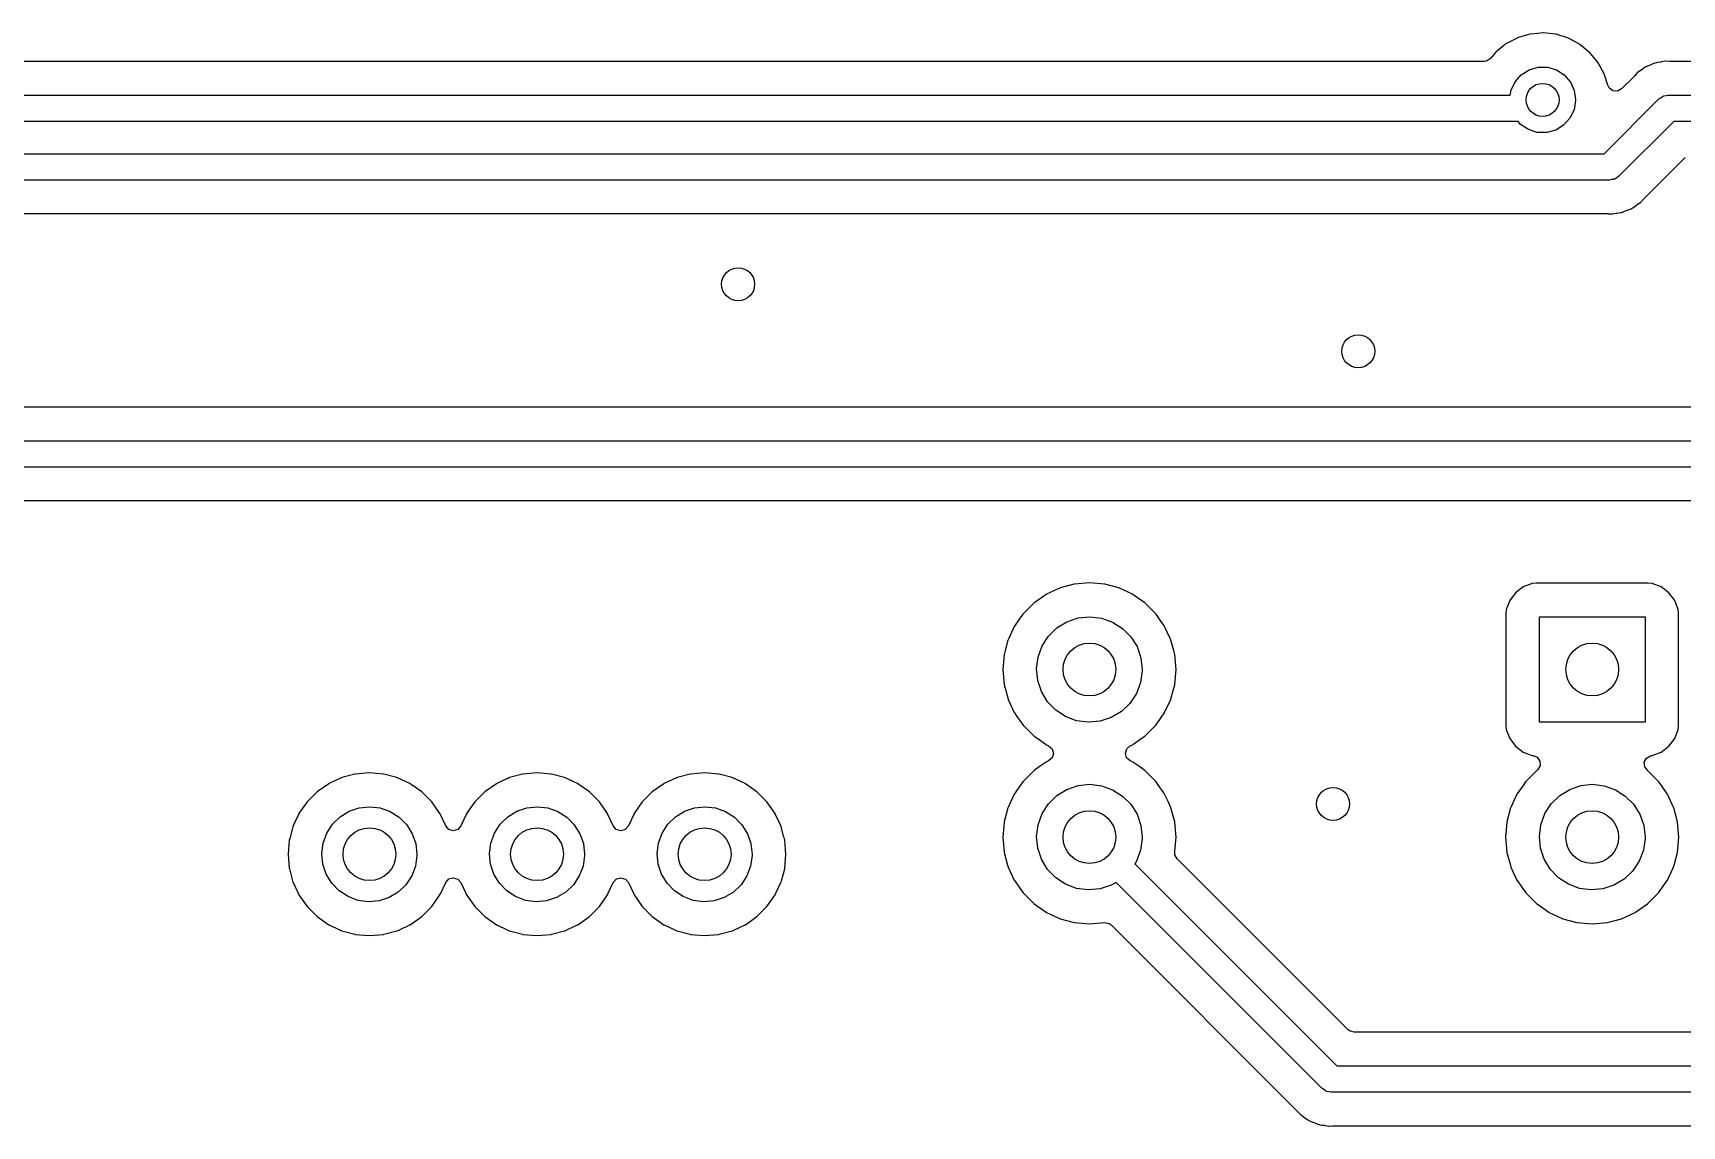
# Model space of a CAD drawing. Extents: x 41 to 172, y -238 to -26.
# Drawn here: x 92.69 to 117.68, y -129.34 to -112.78 of the extents above; entities that cross this region are included whole.
import ezdxf

# ---------------------------------------------------------------- set-up
doc = ezdxf.new("R2010")
doc.units = 0
doc.layers.add('BLACK', color=7, linetype='CONTINUOUS')

msp = doc.modelspace()

# ---------------------------------------------------------------- linework, layer by layer
at = {"layer": 'BLACK', "linetype": 'CONTINUOUS'}
for p, q in [((115.015, -112.944), (114.861, -113.068)), ((115.114, -112.892), (115.015, -112.944)), ((115.185, -112.855), (115.114, -112.892)), ((115.19, -112.852), (115.185, -112.855)), ((115.185, -112.855), (115.185, -112.855)), ((115.269, -112.829), (115.19, -112.852)), ((115.374, -112.798), (115.269, -112.829)), ((115.38, -112.797), (115.374, -112.798)), ((115.374, -112.798), (115.374, -112.798)), ((115.386, -112.796), (115.38, -112.797)), ((115.495, -112.786), (115.386, -112.796)), ((115.386, -112.796), (115.386, -112.796)), ((115.577, -112.779), (115.495, -112.786)), ((115.583, -112.779), (115.577, -112.779)), ((115.768, -112.799), (115.583, -112.779)), ((115.583, -112.779), (115.583, -112.779)), ((115.774, -112.799), (115.768, -112.799)), ((115.768, -112.799), (115.768, -112.799)), ((115.963, -112.858), (115.774, -112.799)), ((116.137, -112.952), (115.963, -112.858)), ((116.141, -112.956), (116.137, -112.952)), ((116.283, -113.073), (116.141, -112.956)), ((116.141, -112.956), (116.141, -112.956)), ((114.682, -113.212), (82.9737, -113.212)), ((114.719, -113.206), (114.682, -113.212)), ((114.778, -113.166), (114.719, -113.206)), ((114.857, -113.073), (114.778, -113.166)), ((114.861, -113.068), (114.857, -113.073)), ((116.289, -113.078), (116.283, -113.073)), ((116.293, -113.083), (116.289, -113.078)), ((116.326, -113.124), (116.293, -113.083)), ((116.293, -113.083), (116.293, -113.083)), ((116.414, -113.231), (116.326, -113.124)), ((117.437, -113.207), (117.374, -113.218)), ((117.444, -113.208), (117.437, -113.207)), ((117.494, -113.211), (117.444, -113.208)), ((117.444, -113.208), (117.444, -113.208)), ((117.503, -113.212), (117.494, -113.211)), ((127.971, -113.212), (117.503, -113.212)), ((115.152, -113.517), (115.246, -113.411)), ((115.246, -113.411), (115.366, -113.336)), ((115.366, -113.336), (115.502, -113.297)), ((115.502, -113.297), (115.644, -113.297)), ((115.644, -113.297), (115.78, -113.338)), ((115.78, -113.338), (115.899, -113.415)), ((115.899, -113.415), (115.991, -113.523)), ((116.507, -113.406), (116.414, -113.231)), ((116.509, -113.412), (116.507, -113.406)), ((116.557, -113.572), (116.509, -113.412)), ((116.956, -113.436), (116.767, -113.625)), ((116.961, -113.431), (116.956, -113.436)), ((116.997, -113.39), (116.961, -113.431)), ((117.002, -113.385), (116.997, -113.39)), ((116.997, -113.39), (116.997, -113.39)), ((117.055, -113.348), (117.002, -113.385)), ((117.06, -113.345), (117.055, -113.348)), ((117.105, -113.31), (117.06, -113.345)), ((117.111, -113.306), (117.105, -113.31)), ((117.105, -113.31), (117.105, -113.31)), ((117.118, -113.303), (117.111, -113.306)), ((117.12, -113.301), (117.118, -113.303)), ((117.135, -113.293), (117.12, -113.301)), ((117.137, -113.292), (117.135, -113.293)), ((117.143, -113.288), (117.137, -113.292)), ((117.15, -113.285), (117.143, -113.288)), ((117.183, -113.273), (117.15, -113.285)), ((117.15, -113.285), (117.15, -113.285)), ((117.203, -113.265), (117.183, -113.273)), ((117.209, -113.262), (117.203, -113.265)), ((117.268, -113.237), (117.209, -113.262)), ((117.275, -113.235), (117.268, -113.237)), ((117.278, -113.235), (117.275, -113.235)), ((117.294, -113.23), (117.278, -113.235)), ((117.297, -113.23), (117.294, -113.23)), ((117.304, -113.227), (117.297, -113.23)), ((117.367, -113.219), (117.304, -113.227)), ((117.374, -113.218), (117.367, -113.219)), ((115.08, -113.72), (115.092, -113.646)), ((115.092, -113.646), (115.152, -113.517)), ((115.991, -113.523), (116.05, -113.652)), ((116.05, -113.652), (116.07, -113.792)), ((116.577, -113.612), (116.557, -113.572)), ((116.634, -113.654), (116.577, -113.612)), ((116.705, -113.659), (116.634, -113.654)), ((116.767, -113.625), (116.705, -113.659)), ((82.5125, -113.72), (115.08, -113.72)), ((116.046, -113.944), (115.985, -114.072)), ((116.07, -113.804), (116.046, -113.944)), ((116.07, -113.792), (116.07, -113.804)), ((116.503, -114.608), (117.333, -113.778)), ((117.333, -113.778), (117.361, -113.761)), ((117.361, -113.761), (117.387, -113.74)), ((117.387, -113.74), (117.398, -113.737)), ((117.398, -113.737), (117.408, -113.731)), ((117.408, -113.731), (117.441, -113.727)), ((117.441, -113.727), (117.474, -113.72)), ((117.474, -113.72), (128.432, -113.72)), ((115.199, -114.12), (82.5125, -114.12)), ((115.237, -114.165), (115.199, -114.12)), ((115.355, -114.243), (115.237, -114.165)), ((115.889, -114.177), (115.769, -114.251)), ((115.985, -114.072), (115.889, -114.177)), ((117.557, -114.12), (116.727, -114.95)), ((128.432, -114.12), (117.557, -114.12)), ((115.49, -114.286), (115.355, -114.243)), ((115.632, -114.288), (115.49, -114.286)), ((115.769, -114.251), (115.632, -114.288)), ((83.312, -114.608), (116.503, -114.608)), ((117.104, -115.292), (117.731, -114.665)), ((116.727, -114.95), (116.699, -114.967)), ((116.586, -115.008), (83.3948, -115.008)), ((116.619, -115.001), (116.586, -115.008)), ((116.652, -114.997), (116.619, -115.001)), ((116.662, -114.991), (116.652, -114.997)), ((116.673, -114.988), (116.662, -114.991)), ((116.699, -114.967), (116.673, -114.988)), ((116.851, -115.466), (116.857, -115.463)), ((116.857, -115.463), (116.91, -115.443)), ((116.91, -115.443), (116.917, -115.44)), ((116.91, -115.443), (116.91, -115.443)), ((116.917, -115.44), (116.923, -115.436)), ((116.923, -115.436), (116.925, -115.435)), ((116.925, -115.435), (116.94, -115.427)), ((116.94, -115.427), (116.942, -115.425)), ((116.942, -115.425), (116.949, -115.422)), ((116.949, -115.422), (117, -115.383)), ((117, -115.383), (117.005, -115.38)), ((117.005, -115.38), (117.052, -115.348)), ((117.052, -115.348), (117.058, -115.343)), ((117.052, -115.348), (117.052, -115.348)), ((117.058, -115.343), (117.099, -115.297)), ((117.099, -115.297), (117.104, -115.292)), ((83.6577, -115.516), (116.557, -115.516)), ((116.557, -115.516), (116.566, -115.517)), ((116.566, -115.517), (116.616, -115.52)), ((116.616, -115.52), (116.616, -115.52)), ((116.616, -115.52), (116.623, -115.521)), ((116.623, -115.521), (116.631, -115.519)), ((116.631, -115.519), (116.657, -115.515)), ((116.631, -115.519), (116.631, -115.519)), ((116.657, -115.515), (116.686, -115.51)), ((116.686, -115.51), (116.693, -115.509)), ((116.693, -115.509), (116.756, -115.501)), ((116.756, -115.501), (116.763, -115.498)), ((116.763, -115.498), (116.766, -115.498)), ((116.766, -115.498), (116.782, -115.493)), ((116.782, -115.493), (116.785, -115.493)), ((116.785, -115.493), (116.792, -115.491)), ((116.792, -115.491), (116.851, -115.466)), ((128.913, -118.448), (80.9782, -118.448)), ((45.1872, -118.956), (129.176, -118.956)), ((129.259, -119.356), (45.1875, -119.356)), ((45.5091, -119.865), (121.236, -119.865)), ((108.248, -121.191), (108.05, -121.283)), ((108.253, -121.189), (108.248, -121.191)), ((108.248, -121.191), (108.248, -121.191)), ((108.258, -121.187), (108.253, -121.189)), ((108.469, -121.131), (108.258, -121.187)), ((108.258, -121.187), (108.258, -121.187)), ((108.474, -121.129), (108.469, -121.131)), ((108.469, -121.131), (108.469, -121.131)), ((108.702, -121.11), (108.474, -121.129)), ((108.93, -121.129), (108.702, -121.11)), ((108.935, -121.131), (108.93, -121.129)), ((109.146, -121.187), (108.935, -121.131)), ((108.935, -121.131), (108.935, -121.131)), ((109.151, -121.189), (109.146, -121.187)), ((109.146, -121.187), (109.146, -121.187)), ((109.156, -121.191), (109.151, -121.189)), ((109.354, -121.283), (109.156, -121.191)), ((109.156, -121.191), (109.156, -121.191)), ((115.275, -121.172), (115.159, -121.26)), ((115.412, -121.121), (115.275, -121.172)), ((115.474, -121.114), (115.412, -121.121)), ((117.17, -121.114), (115.474, -121.114)), ((117.232, -121.121), (117.17, -121.114)), ((117.369, -121.172), (117.232, -121.121)), ((117.485, -121.26), (117.369, -121.172)), ((107.858, -121.417), (107.696, -121.579)), ((107.862, -121.414), (107.858, -121.417)), ((107.974, -121.335), (107.862, -121.414)), ((107.862, -121.414), (107.862, -121.414)), ((108.045, -121.285), (107.974, -121.335)), ((108.05, -121.283), (108.045, -121.285)), ((108.05, -121.283), (108.05, -121.283)), ((109.359, -121.285), (109.354, -121.283)), ((109.354, -121.283), (109.354, -121.283)), ((109.43, -121.335), (109.359, -121.285)), ((109.542, -121.414), (109.43, -121.335)), ((109.546, -121.417), (109.542, -121.414)), ((109.542, -121.414), (109.542, -121.414)), ((109.708, -121.579), (109.546, -121.417)), ((115.071, -121.376), (115.02, -121.513)), ((115.159, -121.26), (115.071, -121.376)), ((117.573, -121.376), (117.485, -121.26)), ((117.624, -121.513), (117.573, -121.376)), ((107.639, -121.66), (107.564, -121.766)), ((107.693, -121.583), (107.639, -121.66)), ((107.696, -121.579), (107.693, -121.583)), ((107.693, -121.583), (107.693, -121.583)), ((108.209, -121.793), (108.361, -121.699)), ((108.361, -121.699), (108.53, -121.642)), ((108.53, -121.642), (108.708, -121.623)), ((108.708, -121.623), (108.885, -121.644)), ((108.885, -121.644), (109.053, -121.704)), ((109.053, -121.704), (109.203, -121.8)), ((109.711, -121.583), (109.708, -121.579)), ((109.765, -121.66), (109.711, -121.583)), ((109.711, -121.583), (109.711, -121.583)), ((109.84, -121.766), (109.765, -121.66)), ((115.02, -121.513), (115.013, -121.575)), ((115.013, -121.575), (115.013, -123.271)), ((115.522, -123.223), (115.522, -121.623)), ((115.522, -121.623), (117.122, -121.623)), ((117.122, -121.623), (117.122, -123.223)), ((117.63, -121.575), (117.624, -121.513)), ((117.63, -123.271), (117.63, -121.575)), ((107.473, -121.963), (107.468, -121.974)), ((107.562, -121.771), (107.473, -121.963)), ((107.564, -121.766), (107.562, -121.771)), ((107.562, -121.771), (107.562, -121.771)), ((107.985, -122.067), (108.082, -121.917)), ((108.082, -121.917), (108.209, -121.793)), ((109.203, -121.8), (109.329, -121.926)), ((109.329, -121.926), (109.423, -122.077)), ((109.842, -121.771), (109.84, -121.766)), ((109.931, -121.963), (109.842, -121.771)), ((109.842, -121.771), (109.842, -121.771)), ((109.936, -121.974), (109.931, -121.963)), ((107.408, -122.195), (107.389, -122.423)), ((107.419, -122.157), (107.408, -122.195)), ((107.466, -121.979), (107.419, -122.157)), ((107.468, -121.974), (107.466, -121.979)), ((107.466, -121.979), (107.466, -121.979)), ((107.924, -122.235), (107.985, -122.067)), ((109.423, -122.077), (109.482, -122.246)), ((109.938, -121.979), (109.936, -121.974)), ((109.985, -122.157), (109.938, -121.979)), ((109.938, -121.979), (109.938, -121.979)), ((109.996, -122.195), (109.985, -122.157)), ((110.015, -122.423), (109.996, -122.195)), ((107.389, -122.423), (107.408, -122.651)), ((107.902, -122.412), (107.924, -122.235)), ((107.919, -122.589), (107.902, -122.412)), ((109.502, -122.445), (109.477, -122.622)), ((109.482, -122.246), (109.502, -122.423)), ((109.502, -122.423), (109.502, -122.445)), ((109.996, -122.651), (110.015, -122.423)), ((107.408, -122.651), (107.41, -122.656)), ((107.41, -122.656), (107.41, -122.656)), ((107.41, -122.656), (107.433, -122.742)), ((107.976, -122.759), (107.919, -122.589)), ((109.477, -122.622), (109.414, -122.789)), ((109.971, -122.742), (109.994, -122.656)), ((109.994, -122.656), (109.996, -122.651)), ((109.994, -122.656), (109.994, -122.656)), ((107.433, -122.742), (107.468, -122.872)), ((107.468, -122.872), (107.47, -122.877)), ((107.47, -122.877), (107.47, -122.877)), ((107.47, -122.877), (107.562, -123.075)), ((108.068, -122.911), (107.976, -122.759)), ((108.192, -123.039), (108.068, -122.911)), ((109.315, -122.937), (109.186, -123.06)), ((109.414, -122.789), (109.315, -122.937)), ((109.842, -123.075), (109.934, -122.877)), ((109.934, -122.877), (109.936, -122.872)), ((109.934, -122.877), (109.934, -122.877)), ((109.936, -122.872), (109.971, -122.742)), ((107.562, -123.075), (107.562, -123.075)), ((107.562, -123.075), (107.564, -123.08)), ((107.564, -123.08), (107.603, -123.134)), ((107.603, -123.134), (107.646, -123.196)), ((107.646, -123.196), (107.696, -123.267)), ((108.341, -123.137), (108.192, -123.039)), ((108.508, -123.199), (108.341, -123.137)), ((108.685, -123.223), (108.508, -123.199)), ((108.863, -123.207), (108.685, -123.223)), ((109.032, -123.152), (108.863, -123.207)), ((109.186, -123.06), (109.032, -123.152)), ((109.708, -123.267), (109.758, -123.196)), ((109.758, -123.196), (109.801, -123.134)), ((109.801, -123.134), (109.84, -123.08)), ((109.84, -123.08), (109.842, -123.075)), ((109.842, -123.075), (109.842, -123.075)), ((107.696, -123.267), (107.858, -123.429)), ((107.858, -123.429), (107.862, -123.432)), ((107.862, -123.432), (107.862, -123.432)), ((107.862, -123.432), (107.904, -123.461)), ((107.904, -123.461), (108.045, -123.561)), ((109.359, -123.561), (109.5, -123.461)), ((109.5, -123.461), (109.542, -123.432)), ((109.542, -123.432), (109.546, -123.429)), ((109.542, -123.432), (109.542, -123.432)), ((109.546, -123.429), (109.708, -123.267)), ((115.013, -123.271), (115.02, -123.333)), ((115.02, -123.333), (115.071, -123.47)), ((117.122, -123.223), (115.522, -123.223)), ((117.573, -123.47), (117.624, -123.333)), ((117.624, -123.333), (117.63, -123.271)), ((108.045, -123.561), (108.05, -123.563)), ((108.05, -123.563), (108.05, -123.563)), ((108.05, -123.563), (108.084, -123.579)), ((108.084, -123.579), (108.138, -123.626)), ((108.157, -123.694), (108.137, -123.762)), ((108.138, -123.626), (108.157, -123.694)), ((109.247, -123.692), (109.267, -123.624)), ((109.266, -123.76), (109.247, -123.692)), ((109.267, -123.624), (109.32, -123.579)), ((109.32, -123.579), (109.354, -123.563)), ((109.354, -123.563), (109.359, -123.561)), ((109.354, -123.563), (109.354, -123.563)), ((115.071, -123.47), (115.159, -123.586)), ((115.159, -123.586), (115.275, -123.674)), ((115.275, -123.674), (115.412, -123.725)), ((117.232, -123.725), (117.369, -123.674)), ((117.369, -123.674), (117.485, -123.586)), ((117.485, -123.586), (117.573, -123.47)), ((107.858, -123.957), (107.696, -124.119)), ((107.862, -123.954), (107.858, -123.957)), ((107.94, -123.899), (107.862, -123.954)), ((107.862, -123.954), (107.862, -123.954)), ((108.045, -123.825), (107.94, -123.899)), ((108.05, -123.823), (108.045, -123.825)), ((108.084, -123.807), (108.05, -123.823)), ((108.05, -123.823), (108.05, -123.823)), ((108.137, -123.762), (108.084, -123.807)), ((109.32, -123.807), (109.266, -123.76)), ((109.354, -123.823), (109.32, -123.807)), ((109.359, -123.825), (109.354, -123.823)), ((109.354, -123.823), (109.354, -123.823)), ((109.464, -123.899), (109.359, -123.825)), ((109.542, -123.954), (109.464, -123.899)), ((109.546, -123.957), (109.542, -123.954)), ((109.542, -123.954), (109.542, -123.954)), ((109.708, -124.119), (109.546, -123.957)), ((115.478, -123.957), (115.316, -124.119)), ((115.412, -123.725), (115.422, -123.726)), ((115.422, -123.726), (115.425, -123.727)), ((115.425, -123.727), (115.427, -123.727)), ((115.427, -123.727), (115.427, -123.728)), ((115.427, -123.728), (115.488, -123.753)), ((115.482, -123.954), (115.478, -123.957)), ((115.486, -123.95), (115.482, -123.954)), ((115.495, -123.943), (115.486, -123.95)), ((115.488, -123.753), (115.528, -123.812)), ((115.531, -123.882), (115.495, -123.943)), ((115.528, -123.812), (115.531, -123.882)), ((117.111, -123.828), (117.143, -123.765)), ((117.119, -123.899), (117.111, -123.828)), ((117.159, -123.949), (117.119, -123.899)), ((117.143, -123.765), (117.204, -123.729)), ((117.158, -123.95), (117.159, -123.949)), ((117.162, -123.954), (117.158, -123.95)), ((117.166, -123.957), (117.162, -123.954)), ((117.328, -124.119), (117.166, -123.957)), ((117.204, -123.729), (117.222, -123.726)), ((117.222, -123.726), (117.232, -123.725)), ((97.1734, -124.154), (96.9973, -124.277)), ((97.1784, -124.152), (97.1734, -124.154)), ((97.3632, -124.066), (97.1784, -124.152)), ((97.1784, -124.152), (97.1784, -124.152)), ((97.3682, -124.063), (97.3632, -124.066)), ((97.3632, -124.066), (97.3632, -124.066)), ((97.3735, -124.062), (97.3682, -124.063)), ((97.5705, -124.009), (97.3735, -124.062)), ((97.3735, -124.062), (97.3735, -124.062)), ((97.5759, -124.008), (97.5705, -124.009)), ((97.5705, -124.009), (97.5705, -124.009)), ((97.79, -123.989), (97.5759, -124.008)), ((98.0041, -124.008), (97.79, -123.989)), ((98.0095, -124.009), (98.0041, -124.008)), ((98.2065, -124.062), (98.0095, -124.009)), ((98.0095, -124.009), (98.0095, -124.009)), ((98.2118, -124.063), (98.2065, -124.062)), ((98.2065, -124.062), (98.2065, -124.062)), ((98.2168, -124.066), (98.2118, -124.063)), ((98.4016, -124.152), (98.2168, -124.066)), ((98.2168, -124.066), (98.2168, -124.066)), ((98.4066, -124.154), (98.4016, -124.152)), ((98.4016, -124.152), (98.4016, -124.152)), ((98.5827, -124.277), (98.4066, -124.154)), ((99.7134, -124.154), (99.5373, -124.277)), ((99.7184, -124.152), (99.7134, -124.154)), ((99.9032, -124.066), (99.7184, -124.152)), ((99.7184, -124.152), (99.7184, -124.152)), ((99.9082, -124.063), (99.9032, -124.066)), ((99.9032, -124.066), (99.9032, -124.066)), ((99.9135, -124.062), (99.9082, -124.063)), ((100.111, -124.009), (99.9135, -124.062)), ((99.9135, -124.062), (99.9135, -124.062)), ((100.116, -124.008), (100.111, -124.009)), ((100.111, -124.009), (100.111, -124.009)), ((100.33, -123.989), (100.116, -124.008)), ((100.544, -124.008), (100.33, -123.989)), ((100.549, -124.009), (100.544, -124.008)), ((100.746, -124.062), (100.549, -124.009)), ((100.549, -124.009), (100.549, -124.009)), ((100.752, -124.063), (100.746, -124.062)), ((100.746, -124.062), (100.746, -124.062)), ((100.757, -124.066), (100.752, -124.063)), ((100.942, -124.152), (100.757, -124.066)), ((100.757, -124.066), (100.757, -124.066)), ((100.947, -124.154), (100.942, -124.152)), ((100.942, -124.152), (100.942, -124.152)), ((101.123, -124.277), (100.947, -124.154)), ((102.253, -124.154), (102.077, -124.277)), ((102.258, -124.152), (102.253, -124.154)), ((102.443, -124.066), (102.258, -124.152)), ((102.258, -124.152), (102.258, -124.152)), ((102.448, -124.063), (102.443, -124.066)), ((102.443, -124.066), (102.443, -124.066)), ((102.454, -124.062), (102.448, -124.063)), ((102.651, -124.009), (102.454, -124.062)), ((102.454, -124.062), (102.454, -124.062)), ((102.656, -124.008), (102.651, -124.009)), ((102.651, -124.009), (102.651, -124.009)), ((102.87, -123.989), (102.656, -124.008)), ((103.084, -124.008), (102.87, -123.989)), ((103.089, -124.009), (103.084, -124.008)), ((103.286, -124.062), (103.089, -124.009)), ((103.089, -124.009), (103.089, -124.009)), ((103.292, -124.063), (103.286, -124.062)), ((103.286, -124.062), (103.286, -124.062)), ((103.297, -124.066), (103.292, -124.063)), ((103.482, -124.152), (103.297, -124.066)), ((103.297, -124.066), (103.297, -124.066)), ((103.487, -124.154), (103.482, -124.152)), ((103.482, -124.152), (103.482, -124.152)), ((103.663, -124.277), (103.487, -124.154)), ((107.653, -124.18), (107.564, -124.306)), ((107.693, -124.123), (107.653, -124.18)), ((107.696, -124.119), (107.693, -124.123)), ((107.693, -124.123), (107.693, -124.123)), ((108.361, -124.239), (108.53, -124.182)), ((108.53, -124.182), (108.708, -124.163)), ((108.708, -124.163), (108.885, -124.184)), ((108.885, -124.184), (109.053, -124.244)), ((109.711, -124.123), (109.708, -124.119)), ((109.751, -124.18), (109.711, -124.123)), ((109.711, -124.123), (109.711, -124.123)), ((109.84, -124.306), (109.751, -124.18)), ((115.273, -124.18), (115.184, -124.306)), ((115.313, -124.123), (115.273, -124.18)), ((115.316, -124.119), (115.313, -124.123)), ((115.313, -124.123), (115.313, -124.123)), ((115.981, -124.239), (116.15, -124.182)), ((116.15, -124.182), (116.328, -124.163)), ((116.328, -124.163), (116.505, -124.184)), ((116.505, -124.184), (116.673, -124.244)), ((117.331, -124.123), (117.328, -124.119)), ((117.371, -124.18), (117.331, -124.123)), ((117.331, -124.123), (117.331, -124.123)), ((117.46, -124.306), (117.371, -124.18)), ((96.8453, -124.429), (96.722, -124.605)), ((96.9973, -124.277), (96.8453, -124.429)), ((98.7347, -124.429), (98.5827, -124.277)), ((98.858, -124.605), (98.7347, -124.429)), ((99.3853, -124.429), (99.262, -124.605)), ((99.5373, -124.277), (99.3853, -124.429)), ((101.275, -124.429), (101.123, -124.277)), ((101.398, -124.605), (101.275, -124.429)), ((101.925, -124.429), (101.802, -124.605)), ((102.077, -124.277), (101.925, -124.429)), ((103.815, -124.429), (103.663, -124.277)), ((103.938, -124.605), (103.815, -124.429)), ((107.509, -124.425), (107.468, -124.514)), ((107.562, -124.311), (107.509, -124.425)), ((107.564, -124.306), (107.562, -124.311)), ((107.562, -124.311), (107.562, -124.311)), ((107.985, -124.607), (108.082, -124.457)), ((108.082, -124.457), (108.209, -124.333)), ((108.209, -124.333), (108.361, -124.239)), ((109.053, -124.244), (109.203, -124.34)), ((109.203, -124.34), (109.329, -124.466)), ((109.842, -124.311), (109.84, -124.306)), ((109.895, -124.425), (109.842, -124.311)), ((109.842, -124.311), (109.842, -124.311)), ((109.936, -124.514), (109.895, -124.425)), ((115.129, -124.425), (115.088, -124.514)), ((115.182, -124.311), (115.129, -124.425)), ((115.184, -124.306), (115.182, -124.311)), ((115.182, -124.311), (115.182, -124.311)), ((115.605, -124.607), (115.702, -124.457)), ((115.702, -124.457), (115.829, -124.333)), ((115.829, -124.333), (115.981, -124.239)), ((116.673, -124.244), (116.823, -124.34)), ((116.823, -124.34), (116.949, -124.466)), ((117.462, -124.311), (117.46, -124.306)), ((117.515, -124.425), (117.462, -124.311)), ((117.462, -124.311), (117.462, -124.311)), ((117.556, -124.514), (117.515, -124.425)), ((96.7197, -124.61), (96.6601, -124.738)), ((96.722, -124.605), (96.7197, -124.61)), ((96.7197, -124.61), (96.7197, -124.61)), ((97.232, -124.767), (97.3467, -124.655)), ((97.3467, -124.655), (97.4834, -124.571)), ((97.4834, -124.571), (97.6354, -124.519)), ((97.6354, -124.519), (97.795, -124.502)), ((97.795, -124.502), (97.9544, -124.521)), ((97.9544, -124.521), (98.1056, -124.575)), ((98.1056, -124.575), (98.2412, -124.661)), ((98.2412, -124.661), (98.3543, -124.775)), ((98.8603, -124.61), (98.858, -124.605)), ((98.9458, -124.794), (98.8603, -124.61)), ((98.8603, -124.61), (98.8603, -124.61)), ((99.2597, -124.61), (99.1742, -124.794)), ((99.262, -124.605), (99.2597, -124.61)), ((99.2597, -124.61), (99.2597, -124.61)), ((99.772, -124.767), (99.8867, -124.655)), ((99.8867, -124.655), (100.023, -124.571)), ((100.023, -124.571), (100.175, -124.519)), ((100.175, -124.519), (100.335, -124.502)), ((100.335, -124.502), (100.494, -124.521)), ((100.494, -124.521), (100.646, -124.575)), ((100.646, -124.575), (100.781, -124.661)), ((100.781, -124.661), (100.894, -124.775)), ((101.4, -124.61), (101.398, -124.605)), ((101.486, -124.794), (101.4, -124.61)), ((101.4, -124.61), (101.4, -124.61)), ((101.8, -124.61), (101.714, -124.794)), ((101.802, -124.605), (101.8, -124.61)), ((101.8, -124.61), (101.8, -124.61)), ((102.312, -124.767), (102.427, -124.655)), ((102.427, -124.655), (102.563, -124.571)), ((102.563, -124.571), (102.715, -124.519)), ((102.715, -124.519), (102.875, -124.502)), ((102.875, -124.502), (103.034, -124.521)), ((103.034, -124.521), (103.186, -124.575)), ((103.186, -124.575), (103.321, -124.661)), ((103.321, -124.661), (103.434, -124.775)), ((103.94, -124.61), (103.938, -124.605)), ((104, -124.738), (103.94, -124.61)), ((103.94, -124.61), (103.94, -124.61)), ((107.466, -124.519), (107.41, -124.73)), ((107.468, -124.514), (107.466, -124.519)), ((107.466, -124.519), (107.466, -124.519)), ((107.924, -124.775), (107.985, -124.607)), ((109.329, -124.466), (109.423, -124.617)), ((109.423, -124.617), (109.482, -124.786)), ((109.938, -124.519), (109.936, -124.514)), ((109.994, -124.73), (109.938, -124.519)), ((109.938, -124.519), (109.938, -124.519)), ((115.086, -124.519), (115.03, -124.73)), ((115.088, -124.514), (115.086, -124.519)), ((115.086, -124.519), (115.086, -124.519)), ((115.544, -124.775), (115.605, -124.607)), ((116.949, -124.466), (117.043, -124.617)), ((117.043, -124.617), (117.102, -124.786)), ((117.558, -124.519), (117.556, -124.514)), ((117.614, -124.73), (117.558, -124.519)), ((117.558, -124.519), (117.558, -124.519)), ((96.6298, -124.806), (96.5819, -124.984)), ((96.6312, -124.8), (96.6298, -124.806)), ((96.6298, -124.806), (96.6298, -124.806)), ((96.6601, -124.738), (96.6312, -124.8)), ((97.0902, -125.053), (97.1451, -124.902)), ((97.1451, -124.902), (97.232, -124.767)), ((98.3543, -124.775), (98.4393, -124.911)), ((98.4393, -124.911), (98.4921, -125.062)), ((98.991, -124.846), (98.9458, -124.794)), ((99.059, -124.866), (98.991, -124.846)), ((99.1273, -124.847), (99.059, -124.866)), ((99.1742, -124.794), (99.1273, -124.847)), ((99.6302, -125.053), (99.6851, -124.902)), ((99.6851, -124.902), (99.772, -124.767)), ((100.894, -124.775), (100.979, -124.911)), ((100.979, -124.911), (101.032, -125.062)), ((101.531, -124.846), (101.486, -124.794)), ((101.599, -124.866), (101.531, -124.846)), ((101.667, -124.847), (101.599, -124.866)), ((101.714, -124.794), (101.667, -124.847)), ((102.17, -125.053), (102.225, -124.902)), ((102.225, -124.902), (102.312, -124.767)), ((103.434, -124.775), (103.519, -124.911)), ((103.519, -124.911), (103.572, -125.062)), ((104.029, -124.8), (104, -124.738)), ((104.03, -124.806), (104.029, -124.8)), ((104.072, -124.963), (104.03, -124.806)), ((104.03, -124.806), (104.03, -124.806)), ((107.408, -124.735), (107.389, -124.963)), ((107.41, -124.73), (107.408, -124.735)), ((107.902, -124.952), (107.924, -124.775)), ((107.919, -125.129), (107.902, -124.952)), ((109.482, -124.786), (109.502, -124.963)), ((109.996, -124.735), (109.994, -124.73)), ((110.015, -124.963), (109.996, -124.735)), ((115.028, -124.735), (115.009, -124.963)), ((115.03, -124.73), (115.028, -124.735)), ((115.522, -124.952), (115.544, -124.775)), ((115.539, -125.129), (115.522, -124.952)), ((117.102, -124.786), (117.122, -124.963)), ((117.616, -124.735), (117.614, -124.73)), ((117.635, -124.963), (117.616, -124.735)), ((96.5755, -125.008), (96.5568, -125.222)), ((96.5819, -124.984), (96.5755, -125.008)), ((97.0701, -125.212), (97.0902, -125.053)), ((97.0857, -125.372), (97.0701, -125.212)), ((98.4921, -125.062), (98.51, -125.222)), ((99.6101, -125.212), (99.6302, -125.053)), ((99.6257, -125.372), (99.6101, -125.212)), ((101.032, -125.062), (101.05, -125.222)), ((102.15, -125.212), (102.17, -125.053)), ((102.166, -125.372), (102.15, -125.212)), ((103.572, -125.062), (103.59, -125.222)), ((104.078, -124.984), (104.072, -124.963)), ((104.084, -125.008), (104.078, -124.984)), ((104.103, -125.222), (104.084, -125.008)), ((107.389, -124.963), (107.408, -125.191)), ((107.408, -125.191), (107.41, -125.196)), ((107.41, -125.196), (107.41, -125.196)), ((107.41, -125.196), (107.461, -125.386)), ((107.976, -125.299), (107.919, -125.129)), ((109.477, -125.162), (109.414, -125.329)), ((109.502, -124.985), (109.477, -125.162)), ((109.502, -124.963), (109.502, -124.985)), ((109.996, -125.191), (109.997, -125.176)), ((109.998, -125.229), (109.996, -125.191)), ((109.997, -125.176), (110.015, -124.963)), ((115.009, -124.963), (115.028, -125.191)), ((115.028, -125.191), (115.03, -125.196)), ((115.03, -125.196), (115.03, -125.196)), ((115.03, -125.196), (115.081, -125.386)), ((115.596, -125.299), (115.539, -125.129)), ((117.097, -125.162), (117.034, -125.329)), ((117.122, -124.985), (117.097, -125.162)), ((117.122, -124.963), (117.122, -124.985)), ((117.563, -125.386), (117.614, -125.196)), ((117.614, -125.196), (117.616, -125.191)), ((117.614, -125.196), (117.614, -125.196)), ((117.616, -125.191), (117.635, -124.963)), ((96.5568, -125.222), (96.5755, -125.436)), ((96.5755, -125.436), (96.577, -125.441)), ((96.577, -125.441), (96.577, -125.441)), ((96.577, -125.441), (96.6259, -125.624)), ((97.1364, -125.524), (97.0857, -125.372)), ((98.4874, -125.401), (98.4304, -125.551)), ((98.5097, -125.242), (98.4874, -125.401)), ((98.51, -125.222), (98.5097, -125.242)), ((99.6764, -125.524), (99.6257, -125.372)), ((101.027, -125.401), (100.97, -125.551)), ((101.05, -125.242), (101.027, -125.401)), ((101.05, -125.222), (101.05, -125.242)), ((102.216, -125.524), (102.166, -125.372)), ((103.567, -125.401), (103.51, -125.551)), ((103.59, -125.242), (103.567, -125.401)), ((103.59, -125.222), (103.59, -125.242)), ((104.034, -125.624), (104.083, -125.441)), ((104.083, -125.441), (104.084, -125.436)), ((104.083, -125.441), (104.083, -125.441)), ((104.084, -125.436), (104.103, -125.222)), ((107.461, -125.386), (107.468, -125.412)), ((107.468, -125.412), (107.47, -125.417)), ((107.47, -125.417), (107.47, -125.417)), ((107.47, -125.417), (107.562, -125.615)), ((108.068, -125.451), (107.976, -125.299)), ((108.192, -125.579), (108.068, -125.451)), ((109.414, -125.329), (109.388, -125.367)), ((109.388, -125.367), (112.45, -128.428)), ((110.032, -125.291), (109.998, -125.229)), ((112.624, -127.883), (110.032, -125.291)), ((115.081, -125.386), (115.088, -125.412)), ((115.088, -125.412), (115.09, -125.417)), ((115.09, -125.417), (115.09, -125.417)), ((115.09, -125.417), (115.182, -125.615)), ((115.688, -125.451), (115.596, -125.299)), ((115.812, -125.579), (115.688, -125.451)), ((117.034, -125.329), (116.935, -125.477)), ((117.462, -125.615), (117.554, -125.417)), ((117.554, -125.417), (117.556, -125.412)), ((117.554, -125.417), (117.554, -125.417)), ((117.556, -125.412), (117.563, -125.386)), ((96.6259, -125.624), (96.6312, -125.644)), ((96.6312, -125.644), (96.6335, -125.649)), ((96.6335, -125.649), (96.6335, -125.649)), ((96.6335, -125.649), (96.7095, -125.812)), ((97.2196, -125.661), (97.1364, -125.524)), ((97.3311, -125.777), (97.2196, -125.661)), ((98.3416, -125.685), (98.2253, -125.796)), ((98.4304, -125.551), (98.3416, -125.685)), ((98.8705, -125.812), (98.9458, -125.65)), ((98.9458, -125.65), (98.9927, -125.597)), ((98.9927, -125.597), (99.061, -125.578)), ((99.061, -125.578), (99.129, -125.598)), ((99.129, -125.598), (99.1742, -125.65)), ((99.1742, -125.65), (99.2495, -125.812)), ((99.7596, -125.661), (99.6764, -125.524)), ((99.8711, -125.777), (99.7596, -125.661)), ((100.882, -125.685), (100.765, -125.796)), ((100.97, -125.551), (100.882, -125.685)), ((101.41, -125.812), (101.486, -125.65)), ((101.486, -125.65), (101.533, -125.597)), ((101.533, -125.597), (101.601, -125.578)), ((101.601, -125.578), (101.669, -125.598)), ((101.669, -125.598), (101.714, -125.65)), ((101.714, -125.65), (101.79, -125.812)), ((102.3, -125.661), (102.216, -125.524)), ((102.411, -125.777), (102.3, -125.661)), ((103.422, -125.685), (103.305, -125.796)), ((103.51, -125.551), (103.422, -125.685)), ((103.95, -125.812), (104.026, -125.649)), ((104.026, -125.649), (104.029, -125.644)), ((104.026, -125.649), (104.026, -125.649)), ((104.029, -125.644), (104.034, -125.624)), ((107.562, -125.615), (107.562, -125.615)), ((107.562, -125.615), (107.564, -125.62)), ((107.564, -125.62), (107.696, -125.807)), ((108.341, -125.677), (108.192, -125.579)), ((108.508, -125.739), (108.341, -125.677)), ((109.032, -125.692), (108.863, -125.747)), ((109.105, -125.649), (109.032, -125.692)), ((112.226, -128.769), (109.105, -125.649)), ((115.182, -125.615), (115.182, -125.615)), ((115.182, -125.615), (115.184, -125.62)), ((115.184, -125.62), (115.316, -125.807)), ((115.961, -125.677), (115.812, -125.579)), ((116.128, -125.739), (115.961, -125.677)), ((116.652, -125.692), (116.483, -125.747)), ((116.806, -125.6), (116.652, -125.692)), ((116.935, -125.477), (116.806, -125.6)), ((117.328, -125.807), (117.46, -125.62)), ((117.46, -125.62), (117.462, -125.615)), ((117.462, -125.615), (117.462, -125.615)), ((96.7095, -125.812), (96.722, -125.839)), ((96.722, -125.839), (96.8453, -126.015)), ((97.4654, -125.865), (97.3311, -125.777)), ((97.6158, -125.921), (97.4654, -125.865)), ((97.7749, -125.942), (97.6158, -125.921)), ((97.9348, -125.927), (97.7749, -125.942)), ((98.0874, -125.878), (97.9348, -125.927)), ((98.2253, -125.796), (98.0874, -125.878)), ((98.7347, -126.015), (98.858, -125.839)), ((98.858, -125.839), (98.8705, -125.812)), ((99.2495, -125.812), (99.262, -125.839)), ((99.262, -125.839), (99.3853, -126.015)), ((100.005, -125.865), (99.8711, -125.777)), ((100.156, -125.921), (100.005, -125.865)), ((100.315, -125.942), (100.156, -125.921)), ((100.475, -125.927), (100.315, -125.942)), ((100.627, -125.878), (100.475, -125.927)), ((100.765, -125.796), (100.627, -125.878)), ((101.275, -126.015), (101.398, -125.839)), ((101.398, -125.839), (101.41, -125.812)), ((101.79, -125.812), (101.802, -125.839)), ((101.802, -125.839), (101.925, -126.015)), ((102.545, -125.865), (102.411, -125.777)), ((102.696, -125.921), (102.545, -125.865)), ((102.855, -125.942), (102.696, -125.921)), ((103.015, -125.927), (102.855, -125.942)), ((103.167, -125.878), (103.015, -125.927)), ((103.305, -125.796), (103.167, -125.878)), ((103.815, -126.015), (103.938, -125.839)), ((103.938, -125.839), (103.95, -125.812)), ((107.696, -125.807), (107.858, -125.969)), ((108.685, -125.763), (108.508, -125.739)), ((108.863, -125.747), (108.685, -125.763)), ((115.316, -125.807), (115.478, -125.969)), ((116.305, -125.763), (116.128, -125.739)), ((116.483, -125.747), (116.305, -125.763)), ((117.166, -125.969), (117.328, -125.807)), ((96.8453, -126.015), (96.9973, -126.167)), ((96.9973, -126.167), (97.1734, -126.29)), ((98.4066, -126.29), (98.5827, -126.167)), ((98.5827, -126.167), (98.7347, -126.015)), ((99.3853, -126.015), (99.5373, -126.167)), ((99.5373, -126.167), (99.7134, -126.29)), ((100.947, -126.29), (101.123, -126.167)), ((101.123, -126.167), (101.275, -126.015)), ((101.925, -126.015), (102.077, -126.167)), ((102.077, -126.167), (102.253, -126.29)), ((103.487, -126.29), (103.663, -126.167)), ((103.663, -126.167), (103.815, -126.015)), ((107.858, -125.969), (107.862, -125.972)), ((107.862, -125.972), (107.862, -125.972)), ((107.862, -125.972), (107.916, -126.01)), ((107.916, -126.01), (108.045, -126.101)), ((108.045, -126.101), (108.05, -126.103)), ((108.05, -126.103), (108.05, -126.103)), ((108.05, -126.103), (108.248, -126.195)), ((108.248, -126.195), (108.253, -126.197)), ((108.253, -126.197), (108.258, -126.199)), ((108.258, -126.199), (108.258, -126.199)), ((108.258, -126.199), (108.469, -126.255)), ((115.478, -125.969), (115.482, -125.972)), ((115.482, -125.972), (115.482, -125.972)), ((115.482, -125.972), (115.536, -126.01)), ((115.536, -126.01), (115.665, -126.101)), ((115.665, -126.101), (115.67, -126.103)), ((115.67, -126.103), (115.67, -126.103)), ((115.67, -126.103), (115.868, -126.195)), ((115.868, -126.195), (115.873, -126.197)), ((115.873, -126.197), (115.878, -126.199)), ((115.878, -126.199), (115.878, -126.199)), ((115.878, -126.199), (116.089, -126.255)), ((116.555, -126.255), (116.766, -126.199)), ((116.766, -126.199), (116.771, -126.197)), ((116.766, -126.199), (116.766, -126.199)), ((116.771, -126.197), (116.776, -126.195)), ((116.776, -126.195), (116.974, -126.103)), ((116.974, -126.103), (116.979, -126.101)), ((116.974, -126.103), (116.974, -126.103)), ((116.979, -126.101), (117.108, -126.01)), ((117.108, -126.01), (117.162, -125.972)), ((117.162, -125.972), (117.166, -125.969)), ((117.162, -125.972), (117.162, -125.972)), ((97.1734, -126.29), (97.1784, -126.292)), ((97.1784, -126.292), (97.1784, -126.292)), ((97.1784, -126.292), (97.3359, -126.366)), ((97.3359, -126.366), (97.3682, -126.381)), ((97.3682, -126.381), (97.3735, -126.382)), ((97.3735, -126.382), (97.3735, -126.382)), ((97.3735, -126.382), (97.5705, -126.435)), ((97.5705, -126.435), (97.5705, -126.435)), ((97.5705, -126.435), (97.5759, -126.436)), ((97.5759, -126.436), (97.79, -126.455)), ((97.79, -126.455), (98.0041, -126.436)), ((98.0041, -126.436), (98.0095, -126.435)), ((98.0095, -126.435), (98.2065, -126.382)), ((98.0095, -126.435), (98.0095, -126.435)), ((98.2065, -126.382), (98.2118, -126.381)), ((98.2065, -126.382), (98.2065, -126.382)), ((98.2118, -126.381), (98.2441, -126.366)), ((98.2441, -126.366), (98.4016, -126.292)), ((98.4016, -126.292), (98.4066, -126.29)), ((98.4016, -126.292), (98.4016, -126.292)), ((99.7134, -126.29), (99.7184, -126.292)), ((99.7184, -126.292), (99.7184, -126.292)), ((99.7184, -126.292), (99.8759, -126.366)), ((99.8759, -126.366), (99.9082, -126.381)), ((99.9082, -126.381), (99.9135, -126.382)), ((99.9135, -126.382), (99.9135, -126.382)), ((99.9135, -126.382), (100.111, -126.435)), ((100.111, -126.435), (100.111, -126.435)), ((100.111, -126.435), (100.116, -126.436)), ((100.116, -126.436), (100.33, -126.455)), ((100.33, -126.455), (100.544, -126.436)), ((100.544, -126.436), (100.549, -126.435)), ((100.549, -126.435), (100.746, -126.382)), ((100.549, -126.435), (100.549, -126.435)), ((100.746, -126.382), (100.752, -126.381)), ((100.746, -126.382), (100.746, -126.382)), ((100.752, -126.381), (100.784, -126.366)), ((100.784, -126.366), (100.942, -126.292)), ((100.942, -126.292), (100.947, -126.29)), ((100.942, -126.292), (100.942, -126.292)), ((102.253, -126.29), (102.258, -126.292)), ((102.258, -126.292), (102.258, -126.292)), ((102.258, -126.292), (102.416, -126.366)), ((102.416, -126.366), (102.448, -126.381)), ((102.448, -126.381), (102.454, -126.382)), ((102.454, -126.382), (102.454, -126.382)), ((102.454, -126.382), (102.651, -126.435)), ((102.651, -126.435), (102.651, -126.435)), ((102.651, -126.435), (102.656, -126.436)), ((102.656, -126.436), (102.87, -126.455)), ((102.87, -126.455), (103.084, -126.436)), ((103.084, -126.436), (103.089, -126.435)), ((103.089, -126.435), (103.286, -126.382)), ((103.089, -126.435), (103.089, -126.435)), ((103.286, -126.382), (103.292, -126.381)), ((103.286, -126.382), (103.286, -126.382)), ((103.292, -126.381), (103.324, -126.366)), ((103.324, -126.366), (103.482, -126.292)), ((103.482, -126.292), (103.487, -126.29)), ((103.482, -126.292), (103.482, -126.292)), ((108.469, -126.255), (108.469, -126.255)), ((108.469, -126.255), (108.474, -126.257)), ((108.474, -126.257), (108.702, -126.276)), ((108.702, -126.276), (108.93, -126.257)), ((108.93, -126.257), (109, -126.271)), ((109, -126.271), (109.03, -126.293)), ((109.03, -126.293), (111.846, -129.109)), ((116.089, -126.255), (116.089, -126.255)), ((116.089, -126.255), (116.094, -126.257)), ((116.094, -126.257), (116.322, -126.276)), ((116.322, -126.276), (116.55, -126.257)), ((116.55, -126.257), (116.555, -126.255)), ((116.555, -126.255), (116.555, -126.255)), ((112.645, -127.899), (112.624, -127.883)), ((112.713, -127.919), (112.645, -127.899)), ((120.086, -127.919), (112.713, -127.919)), ((112.45, -128.428), (123.802, -128.428)), ((112.254, -128.787), (112.226, -128.769)), ((112.28, -128.808), (112.254, -128.787)), ((112.291, -128.811), (112.28, -128.808)), ((112.301, -128.817), (112.291, -128.811)), ((112.334, -128.821), (112.301, -128.817)), ((112.367, -128.828), (112.334, -128.821)), ((123.719, -128.828), (112.367, -128.828)), ((111.846, -129.109), (111.851, -129.115)), ((111.851, -129.115), (111.889, -129.158)), ((111.889, -129.158), (111.896, -129.163)), ((111.896, -129.163), (111.942, -129.195)), ((111.942, -129.195), (111.947, -129.199)), ((111.947, -129.199), (111.997, -129.238)), ((111.997, -129.238), (112.004, -129.242)), ((112.004, -129.242), (112.006, -129.243)), ((112.006, -129.243), (112.021, -129.251)), ((112.021, -129.251), (112.024, -129.253)), ((112.024, -129.253), (112.03, -129.257)), ((112.03, -129.257), (112.037, -129.26)), ((112.037, -129.26), (112.037, -129.26)), ((112.037, -129.26), (112.089, -129.28)), ((112.089, -129.28), (112.095, -129.283)), ((112.095, -129.283), (112.154, -129.309)), ((112.154, -129.309), (112.161, -129.31)), ((112.161, -129.31), (112.164, -129.311)), ((112.164, -129.311), (112.18, -129.316)), ((112.18, -129.316), (112.182, -129.317)), ((112.182, -129.317), (112.19, -129.319)), ((112.19, -129.319), (112.197, -129.32)), ((112.197, -129.32), (112.197, -129.32)), ((112.197, -129.32), (112.23, -129.325)), ((112.23, -129.325), (112.253, -129.328)), ((112.253, -129.328), (112.259, -129.329)), ((112.259, -129.329), (112.322, -129.34)), ((112.322, -129.34), (112.33, -129.34)), ((112.33, -129.34), (112.384, -129.337)), ((112.33, -129.34), (112.33, -129.34)), ((112.384, -129.337), (112.392, -129.337)), ((112.392, -129.337), (120.19, -129.337))]:
    msp.add_line(p, q, dxfattribs=at)
at = {"layer": 'BLACK'}
for centre, radius in [((115.57, -113.792), 0.25), ((103.378, -116.586), 0.25), ((112.776, -117.602), 0.25), ((108.702, -122.423), 0.4), ((116.322, -122.423), 0.4), ((112.395, -124.46), 0.25), ((108.702, -124.963), 0.4), ((116.322, -124.963), 0.4), ((97.79, -125.222), 0.4), ((100.33, -125.222), 0.4), ((102.87, -125.222), 0.4)]:
    msp.add_circle(centre, radius, dxfattribs=at)

doc.saveas('drawing.dxf')
